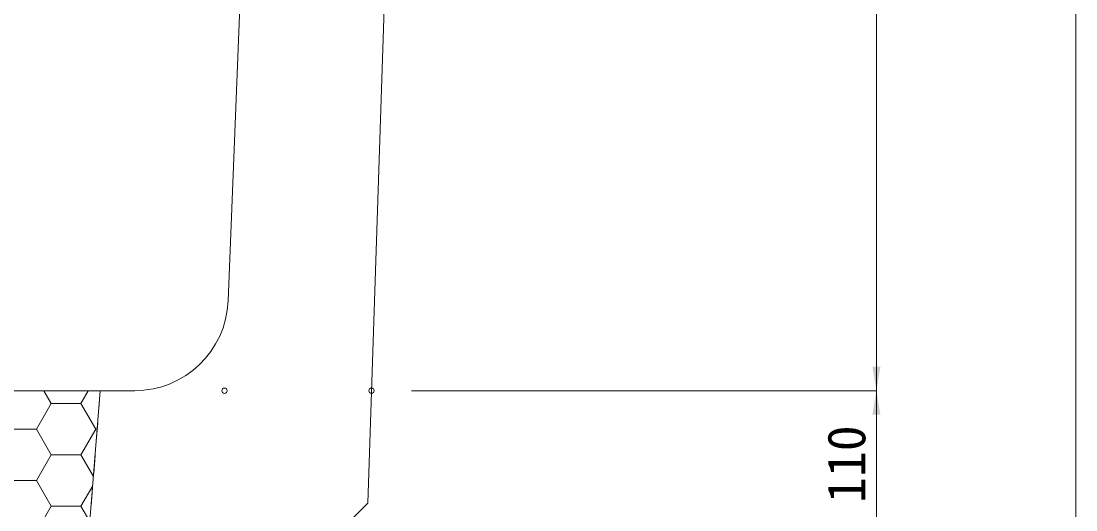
# Model space of a CAD drawing. Units: millimetres at full size; details may follow other scales. Extents: x 190759 to 276146, y -52712 to -16236.
# Drawn here: x 255040 to 255829, y -48599 to -48233 of the extents above; entities that cross this region are included whole.
import ezdxf
from ezdxf.enums import TextEntityAlignment as Align

# ---------------------------------------------------------------- set-up
doc = ezdxf.new("R2010")
doc.units = ezdxf.units.MM
doc.header["$LTSCALE"] = 18
doc.linetypes.add('USER1', pattern=[1.35, 0.75, -0.6])
for name, color, linetype, lineweight in [('寸法線', 7, 'Continuous', 9), ('本体', 2, 'Continuous', 13), ('補助線', 8, 'Continuous', 13), ('ﾊｯﾁﾝｸﾞ', 7, 'Continuous', 5)]:
    doc.layers.add(name, color=color, linetype=linetype, lineweight=lineweight)
doc.styles.add('ＭＳ ゴシック', font='')
doc.styles.get('ＭＳ ゴシック').set_extended_font_data('MS Gothic')

# ---------------------------------------------------------------- blocks, each defined once
blk = doc.blocks.new('filled_arrow')
at = {"color": 0, "linetype": 'Continuous', "lineweight": -2}
blk.add_solid([(7.5, 1.25), (0, 0), (7.5, -1.25)], dxfattribs=at)

msp = doc.modelspace()

# ---------------------------------------------------------------- linework, layer by layer
at = {"layer": '寸法線'}
for p, q in [((255829.36, -48620.18), (255829.36, -47580.17)), ((255680.02, -48510.17), (255680.02, -47710.17)), ((255332.08, -48510.17), (255680.02, -48510.17)), ((255332.08, -48510.17), (255680.02, -48510.17)), ((255680.02, -48620.18), (255680.02, -48510.17))]:
    msp.add_line(p, q, dxfattribs=at)
at = {"layer": '本体'}
for p, q in [((255194.77, -48442.97), (255224.08, -47710.17)), ((255321.58, -47920.17), (255299.29, -48594.46)), ((255124.82, -48510.17), (254923.34, -48510.17)), ((255273.58, -48620.17), (255299.29, -48594.46))]:
    msp.add_line(p, q, dxfattribs=at)
at = {"layer": '本体', "linetype": 'USER1', "lineweight": 9}
msp.add_line((255099.08, -48510.17), (255090.28, -48620.17), dxfattribs=at)
at = {"layer": '本体'}
msp.add_arc((255124.82, -48440.17), 70, 270, 357.70934, dxfattribs=at)
at = {"layer": '補助線', "lineweight": 5}
msp.add_lwpolyline([(254949.08, -48510.17), (255099.08, -48510.17), (255090.28, -48620.17), (254957.88, -48620.17)], close=True, dxfattribs=at)
at = {"layer": '補助線'}
for centre in [(255192.08, -48510.17), (255302.08, -48510.17)]:
    msp.add_circle(centre, 2, dxfattribs=at)
at = {"layer": 'ﾊｯﾁﾝｸﾞ'}
for p, q in [((255062.36, -48519.68), (255056.87, -48510.17)), ((255084.58, -48519.68), (255090.07, -48510.17)), ((255051.24, -48538.93), (255062.36, -48519.68)), ((255062.36, -48519.68), (255084.58, -48519.68)), ((255095.69, -48538.93), (255084.58, -48519.68)), ((255029.02, -48538.93), (255051.24, -48538.93)), ((255062.36, -48558.17), (255051.24, -48538.93)), ((255084.58, -48558.17), (255095.69, -48538.93)), ((255095.69, -48538.93), (255096.78, -48538.93)), ((255051.24, -48577.42), (255062.36, -48558.17)), ((255062.36, -48558.17), (255084.58, -48558.17)), ((255093.94, -48574.39), (255084.58, -48558.17)), ((255029.02, -48577.42), (255051.24, -48577.42)), ((255062.36, -48596.67), (255051.24, -48577.42)), ((255084.58, -48596.67), (255093.38, -48581.43)), ((255051.24, -48615.91), (255062.36, -48596.67)), ((255062.36, -48596.67), (255084.58, -48596.67)), ((255091.24, -48608.2), (255084.58, -48596.67))]:
    msp.add_line(p, q, dxfattribs=at)

# ---------------------------------------------------------------- block references
at = {"layer": '寸法線', "xscale": 2.4, "yscale": 2.4}
for rotation in [90, 270]:
    msp.add_blockref('filled_arrow', (255680.02, -48510.17), dxfattribs=dict(at, rotation=rotation))

# ---------------------------------------------------------------- texts
at = {"layer": '寸法線', "style": 'ＭＳ ゴシック'}
msp.add_text('110', height=28.48, rotation=90, dxfattribs=at).set_placement((255657.52, -48565.17), align=Align.MIDDLE_CENTER)

doc.saveas('drawing.dxf')
